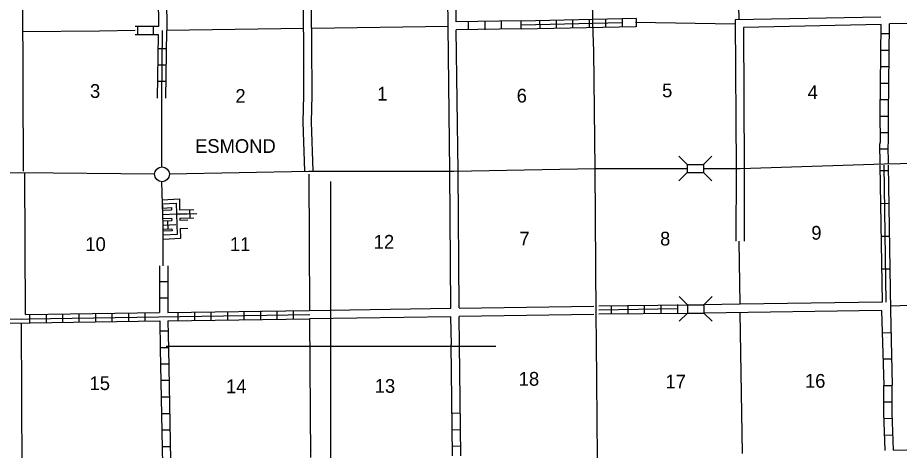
# Model space of a CAD drawing. Extents: x 1817418 to 2236108, y 15985408 to 16412015.
# Drawn here: x 1956434 to 1988510, y 16073640 to 16089382 of the extents above; entities that cross this region are included whole.
import ezdxf

# ---------------------------------------------------------------- set-up
doc = ezdxf.new("R2010")
doc.units = 0
for name, color, linetype in [('L1', 7, 'Continuous'), ('L11', 7, 'Continuous'), ('L13', 7, 'Continuous'), ('L14', 7, 'Continuous'), ('L16', 7, 'Continuous'), ('L18', 7, 'Continuous'), ('L4', 7, 'Continuous'), ('L52', 7, 'Continuous'), ('L8', 7, 'Continuous'), ('L9', 7, 'Continuous')]:
    doc.layers.add(name, color=color, linetype=linetype)

msp = doc.modelspace()

# ---------------------------------------------------------------- linework, layer by layer
at = {"layer": 'L1'}
for p, q in [((1967831, 16071425), (1967831, 16083426)), ((1961833, 16077428), (1973834, 16077428)), ((1967831, 16077428), (1967831, 16077428))]:
    msp.add_line(p, q, dxfattribs=at)
at = {"layer": 'L11'}
for p, q in [((1972392, 16089235), (1972350, 16094325)), ((1972091, 16089076), (1972049, 16094134)), ((1956648, 16083796), (1956616, 16091162)), ((1987841, 16089403), (1982539, 16089308)), ((1982539, 16089308), (1982568, 16083890)), ((1972155, 16083801), (1972091, 16089076)), ((1972456, 16083801), (1972392, 16088934)), ((1987847, 16089129), (1982841, 16089018)), ((1982841, 16089018), (1982868, 16083891)), ((1956724, 16078578), (1956692, 16083744)), ((1972192, 16078817), (1972155, 16083801)), ((1972493, 16078828), (1972456, 16083801)), ((1982568, 16083891), (1982562, 16081245)), ((1982868, 16083890), (1982862, 16081247)), ((1962339, 16082011), (1962627, 16082025)), ((1962348, 16081711), (1962627, 16081724)), ((1972213, 16077492), (1972192, 16078500)), ((1972514, 16077492), (1972493, 16078511)), ((1972231, 16075495), (1972208, 16077492)), ((1972532, 16075495), (1972509, 16077492))]:
    msp.add_line(p, q, dxfattribs=at)
for points in [[(1966883, 16083796), (1966825, 16085575), (1966846, 16086564), (1966841, 16088457), (1966802, 16091694)], [(1967183, 16083806), (1967125, 16085576), (1967146, 16086561), (1967141, 16088459), (1967102, 16091698)], [(1993142, 16089245), (1988148, 16089161)], [(1982721, 16078957), (1981389, 16078933)], [(1987884, 16079033), (1982721, 16078958)], [(1967057, 16078728), (1972192, 16078812)], [(1972493, 16078817), (1977392, 16078891)], [(1972493, 16078516), (1977392, 16078595)], [(1987862, 16078733), (1981400, 16078637)], [(1967065, 16078435), (1972192, 16078511)]]:
    msp.add_lwpolyline(points, dxfattribs=at)
at = {"layer": 'L13'}
for p, q in [((1982540, 16089150), (1978913, 16089203)), ((1959409, 16088891), (1956606, 16088870)), ((1960704, 16088914), (1959409, 16088891)), ((1966835, 16088987), (1961859, 16088918)), ((1972091, 16089060), (1967135, 16088991)), ((1967030, 16083686), (1967057, 16078728)), ((1993232, 16079018), (1988174, 16078891)), ((1956606, 16072375), (1956574, 16078278))]:
    msp.add_line(p, q, dxfattribs=at)
for points in [[(1982686, 16089311), (1982567, 16094288)], [(1982721, 16078958), (1982688, 16081246)], [(1982799, 16073526), (1982725, 16078657)], [(1967097, 16073384), (1967065, 16078435)]]:
    msp.add_lwpolyline(points, dxfattribs=at)
at = {"layer": 'L16'}
msp.add_circle((1961687, 16083683), 269, dxfattribs=at)
at = {"layer": 'L18'}
for p, q in [((1980793, 16084044), (1980492, 16084345)), ((1980793, 16084044), (1980793, 16083743)), ((1980793, 16084044), (1981389, 16084044)), ((1981389, 16084044), (1981690, 16084345)), ((1981389, 16084044), (1981389, 16083743)), ((1980793, 16083743), (1980492, 16083442)), ((1980793, 16083743), (1981389, 16083743)), ((1981389, 16083743), (1981690, 16083442)), ((1980798, 16078933), (1980497, 16079234)), ((1981400, 16078933), (1981701, 16079234)), ((1980798, 16078933), (1980798, 16078637)), ((1980798, 16078933), (1981400, 16078933)), ((1981400, 16078933), (1981400, 16078637)), ((1980798, 16078637), (1980497, 16078337)), ((1980798, 16078637), (1981400, 16078637)), ((1981400, 16078637), (1981701, 16078337))]:
    msp.add_line(p, q, dxfattribs=at)
at = {"layer": 'L4'}
for p, q in [((1977355, 16089176), (1977340, 16094425)), ((1961674, 16084345), (1961674, 16086452)), ((1961685, 16083949), (1961674, 16084345)), ((1982715, 16083891), (1987963, 16084060)), ((1951173, 16083712), (1956500, 16083743)), ((1956500, 16083743), (1961416, 16083696)), ((1967033, 16083801), (1972308, 16083801)), ((1972308, 16083801), (1977440, 16083891)), ((1977482, 16078569), (1977440, 16083891)), ((1977440, 16083891), (1980793, 16083891)), ((1981389, 16083891), (1982715, 16083891)), ((1961706, 16082603), (1961685, 16083411)), ((1961717, 16082217), (1961706, 16082603)), ((1961732, 16081837), (1961717, 16082217)), ((1961732, 16081478), (1961732, 16081837)), ((1961732, 16080354), (1961732, 16081478)), ((1977493, 16077576), (1977482, 16078569)), ((1977530, 16073352), (1977493, 16077576))]:
    msp.add_line(p, q, dxfattribs=at)
for points in [[(1977440, 16083891), (1977392, 16088152), (1977355, 16089176)], [(1987963, 16084060), (1990941, 16084129), (1993364, 16084218)], [(1961959, 16083696), (1967033, 16083801)]]:
    msp.add_lwpolyline(points, dxfattribs=at)
at = {"layer": 'L52'}
msp.add_line((1967831, 16077529), (1967831, 16077529), dxfattribs=at)
at = {"layer": 'L8'}
for p, q in [((1961500, 16094235), (1961558, 16089060)), ((1961801, 16094235), (1961859, 16088912)), ((1974758, 16089266), (1972392, 16089235)), ((1972841, 16088934), (1972841, 16089235)), ((1973438, 16088944), (1973438, 16089245)), ((1974040, 16088960), (1974040, 16089261)), ((1974758, 16089266), (1978934, 16089361)), ((1974758, 16088971), (1974758, 16089266)), ((1974758, 16089118), (1978422, 16089203)), ((1975423, 16089287), (1975434, 16088986)), ((1976025, 16089293), (1976025, 16088992)), ((1976622, 16089308), (1976622, 16089013)), ((1977224, 16089324), (1977224, 16089029)), ((1977355, 16089176), (1977355, 16089176)), ((1977825, 16089335), (1977825, 16089034)), ((1978422, 16089351), (1978422, 16089050)), ((1978934, 16089345), (1978934, 16089044)), ((1961558, 16089060), (1960704, 16089060)), ((1960792, 16089060), (1960792, 16088759)), ((1961109, 16088902), (1961109, 16088902)), ((1961367, 16089060), (1961367, 16088759)), ((1961674, 16086452), (1961706, 16088912)), ((1961706, 16088912), (1961706, 16088912)), ((1961822, 16086452), (1961859, 16088912)), ((1972239, 16089076), (1972239, 16089076)), ((1974758, 16088971), (1972392, 16088934)), ((1974758, 16089118), (1974758, 16089118)), ((1974758, 16088971), (1978913, 16089060)), ((1961558, 16088759), (1960704, 16088759)), ((1961527, 16086452), (1961558, 16088759)), ((1987847, 16088802), (1988148, 16088802)), ((1961849, 16088252), (1961548, 16088252)), ((1987841, 16088200), (1988142, 16088200)), ((1961843, 16087651), (1961542, 16087651)), ((1987831, 16087603), (1988132, 16087603)), ((1961833, 16087054), (1961532, 16087054)), ((1987825, 16087001), (1988121, 16087001)), ((1987825, 16086404), (1988121, 16086404)), ((1987815, 16085802), (1988116, 16085802)), ((1987963, 16085876), (1987963, 16085876)), ((1987825, 16085201), (1988121, 16085201)), ((1987799, 16084604), (1988100, 16084609)), ((1987963, 16084060), (1987963, 16084060)), ((1961714, 16082456), (1961701, 16082695)), ((1962333, 16082235), (1962845, 16082253)), ((1962336, 16082085), (1962850, 16082103)), ((1962715, 16082098), (1962704, 16082398)), ((1961721, 16081986), (1962039, 16081998)), ((1961727, 16081836), (1962192, 16081854)), ((1961882, 16081994), (1961893, 16081696)), ((1961733, 16081686), (1962049, 16081698)), ((1961593, 16080352), (1961600, 16078653)), ((1961894, 16080356), (1961901, 16078659)), ((1961590, 16079783), (1961891, 16079783)), ((1961600, 16079187), (1961901, 16079187)), ((1978031, 16078912), (1978031, 16078611)), ((1978633, 16078917), (1978633, 16078616)), ((1979230, 16078928), (1979230, 16078627)), ((1979832, 16078933), (1979832, 16078637)), ((1980434, 16078944), (1980434, 16078643)), ((1956864, 16078579), (1956864, 16078278)), ((1957466, 16078585), (1957466, 16078284)), ((1958068, 16078595), (1958068, 16078294)), ((1958665, 16078601), (1958665, 16078300)), ((1959267, 16078616), (1959267, 16078321)), ((1959863, 16078627), (1959863, 16078326)), ((1960465, 16078637), (1960465, 16078337)), ((1961067, 16078643), (1961067, 16078342)), ((1962266, 16078659), (1962266, 16078358)), ((1962868, 16078669), (1962868, 16078368)), ((1963464, 16078674), (1963464, 16078379)), ((1964066, 16078685), (1964066, 16078384)), ((1964668, 16078701), (1964668, 16078400)), ((1965265, 16078711), (1965265, 16078410)), ((1965867, 16078717), (1965867, 16078421)), ((1966463, 16078727), (1966463, 16078426)), ((1956574, 16078442), (1956574, 16078442)), ((1961606, 16078352), (1961622, 16077333)), ((1961748, 16078395), (1961748, 16078395)), ((1961901, 16078358), (1961923, 16077333)), ((1962630, 16078384), (1962630, 16078384)), ((1962926, 16078368), (1962926, 16078368)), ((1963565, 16078321), (1963565, 16078321)), ((1964689, 16078321), (1964689, 16078321)), ((1966780, 16078484), (1966780, 16078484)), ((1977482, 16078569), (1977482, 16078569)), ((1961606, 16077983), (1961907, 16077983)), ((1988058, 16077745), (1988058, 16077745)), ((1988063, 16077745), (1988063, 16077745)), ((1961622, 16077386), (1961923, 16077386)), ((1961622, 16077333), (1961701, 16073125)), ((1961775, 16077333), (1961775, 16077333)), ((1961923, 16077333), (1961991, 16073278)), ((1961632, 16076784), (1961933, 16076784)), ((1961643, 16076188), (1961938, 16076188)), ((1987947, 16076003), (1988248, 16076003)), ((1988100, 16076003), (1988100, 16076003)), ((1961659, 16075586), (1961959, 16075586)), ((1972255, 16073437), (1972231, 16075495)), ((1972556, 16073437), (1972532, 16075495)), ((1987947, 16075401), (1988248, 16075401)), ((1961664, 16074984), (1961965, 16074984)), ((1972239, 16074994), (1972540, 16075000)), ((1987957, 16074794), (1988258, 16074809)), ((1961674, 16074387), (1961975, 16074387)), ((1972239, 16074392), (1972540, 16074403)), ((1987973, 16074192), (1988274, 16074208)), ((1961690, 16073785), (1961991, 16073785)), ((1972250, 16073796), (1972551, 16073801)), ((1988301, 16073643), (1993248, 16073801)), ((1967134, 16073653), (1967134, 16073653))]:
    msp.add_line(p, q, dxfattribs=at)
for points in [[(1988116, 16085876), (1988148, 16089161)], [(1987815, 16085876), (1987847, 16089129)], [(1987815, 16084060), (1987799, 16084778), (1987825, 16084868), (1987815, 16085876)], [(1988116, 16084060), (1988100, 16084741), (1988121, 16084820), (1988116, 16085876)], [(1961698, 16082755), (1962320, 16082790)], [(1962320, 16082790), (1962328, 16082385)], [(1961706, 16082605), (1962203, 16082633), (1962225, 16081854), (1962236, 16081487), (1961736, 16081466)], [(1961714, 16082455), (1962026, 16082473)], [(1962026, 16082473), (1962028, 16082386)], [(1961711, 16082375), (1962028, 16082386)], [(1961716, 16082225), (1962210, 16082242), (1962604, 16082245), (1962948, 16082257)], [(1962328, 16082385), (1962839, 16082403)], [(1961721, 16082076), (1962036, 16082086)], [(1962036, 16082086), (1962039, 16081998)], [(1962336, 16082085), (1962339, 16082011)], [(1962050, 16081629), (1961729, 16081616)], [(1962049, 16081698), (1962050, 16081629)], [(1962348, 16081711), (1962355, 16081342)], [(1962355, 16081342), (1961742, 16081316)], [(1977572, 16078901), (1980798, 16078933)], [(1941099, 16078183), (1967065, 16078585)], [(1956724, 16078578), (1961600, 16078653)], [(1961901, 16078659), (1967057, 16078728)], [(1977572, 16078754), (1980434, 16078796)], [(1977572, 16078601), (1980793, 16078637)], [(1951384, 16078194), (1961606, 16078352)], [(1961901, 16078358), (1967065, 16078428)], [(1987989, 16073637), (1987947, 16075010), (1987947, 16076003)], [(1988301, 16073643), (1988248, 16075010), (1988248, 16076003)]]:
    msp.add_lwpolyline(points, dxfattribs=at)
at = {"layer": 'L9'}
for p, q in [((1987804, 16084013), (1987884, 16079033)), ((1988107, 16083811), (1987808, 16083806)), ((1988033, 16079036), (1987954, 16084015)), ((1988105, 16084018), (1988190, 16078743)), ((1988126, 16082617), (1987827, 16082613)), ((1988145, 16081424), (1987846, 16081420)), ((1988164, 16080231), (1987865, 16080227)), ((1988190, 16077919), (1987889, 16077909)), ((1988232, 16076958), (1987931, 16076953))]:
    msp.add_line(p, q, dxfattribs=at)
for points in [[(1987862, 16078733), (1987947, 16076003)], [(1988190, 16078743), (1988248, 16076008)]]:
    msp.add_lwpolyline(points, dxfattribs=at)

# ---------------------------------------------------------------- texts
at = {"layer": 'L14'}
for s, p in [('3', (1959066, 16086463)), ('5', (1979879, 16086484)), ('4', (1985175, 16086420)), ('2', (1964357, 16086283)), ('1', (1969515, 16086367)), ('6', (1974589, 16086294)), ('9', (1985307, 16081304)), ('12', (1969388, 16080977)), ('7', (1974689, 16081093)), ('8', (1979805, 16081093)), ('10', (1958897, 16080892)), ('11', (1964156, 16080892)), ('15', (1959050, 16075834)), ('18', (1974663, 16075992)), ('17', (1980001, 16075892)), ('16', (1985075, 16075918)), ('14', (1964013, 16075718)), ('13', (1969425, 16075733))]:
    msp.add_text(s, height=500, rotation=360, dxfattribs=at).set_placement(p)
at = {"layer": 'L16'}
msp.add_text('ESMOND', height=500, rotation=360, dxfattribs=at).set_placement((1962889, 16084461))

doc.saveas('drawing.dxf')
